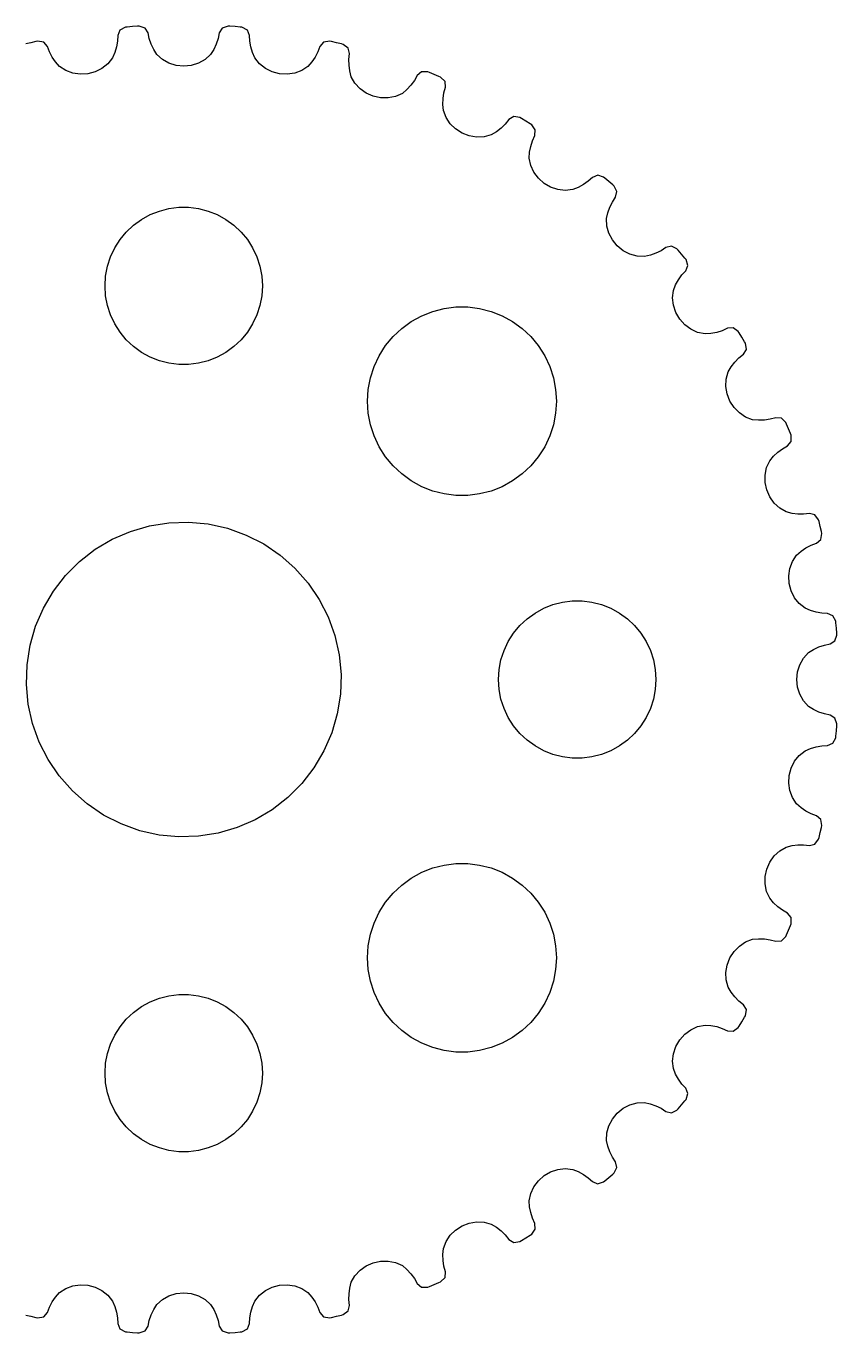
# Model space of a CAD drawing. Header units: metres. Extents: x -12.4 to 12.4, y -12.4 to 12.4.
# Drawn here: x -3 to 12.45, y -12.45 to 12.45 of the extents above; entities that cross this region are included whole.
import ezdxf

# ---------------------------------------------------------------- set-up
doc = ezdxf.new("R2010")
doc.units = ezdxf.units.M

msp = doc.modelspace()

# ---------------------------------------------------------------- linework, layer by layer
for p, q in [((-0.846939, 12.4495), (-0.881302, 12.4472)), ((-0.734589, 12.4124), (-0.846939, 12.4495)), ((0.846939, 12.4495), (0.734741, 12.4124)), ((0.881302, 12.4472), (0.846939, 12.4495)), ((-1.25708, 12.2735), (-1.26227, 12.1635)), ((-1.21602, 12.3745), (-1.25708, 12.2735)), ((-1.11101, 12.4287), (-1.21602, 12.3745)), ((-1.07671, 12.4319), (-1.11101, 12.4287)), ((-0.979034, 12.4399), (-1.07671, 12.4319)), ((-0.881302, 12.4472), (-0.979034, 12.4399)), ((-0.678375, 12.3191), (-0.734589, 12.4124)), ((-0.655991, 12.2112), (-0.678375, 12.3191)), ((-0.620392, 12.1066), (-0.655991, 12.2112)), ((0.656052, 12.2112), (0.620544, 12.1066)), ((0.678375, 12.3191), (0.656052, 12.2112)), ((0.734741, 12.4124), (0.678375, 12.3191)), ((0.979034, 12.4399), (0.881302, 12.4472)), ((1.07671, 12.4319), (0.979034, 12.4399)), ((1.11101, 12.4287), (1.07671, 12.4319)), ((1.21616, 12.3745), (1.11101, 12.4287)), ((1.25708, 12.2735), (1.21616, 12.3745)), ((1.26231, 12.1635), (1.25708, 12.2735)), ((-2.91301, 12.1336), (-3.00822, 12.1104)), ((-2.81763, 12.1561), (-2.91301, 12.1336)), ((-2.78404, 12.1638), (-2.81763, 12.1561)), ((-2.66728, 12.1447), (-2.78404, 12.1638)), ((-2.59717, 12.0613), (-2.66728, 12.1447)), ((-2.55817, 11.9582), (-2.59717, 12.0613)), ((-2.50664, 11.8604), (-2.55817, 11.9582)), ((-1.28096, 12.0546), (-1.31281, 11.9476)), ((-1.26227, 12.1635), (-1.28096, 12.0546)), ((-0.572189, 12.0059), (-0.620392, 12.1066)), ((-0.511993, 11.9099), (-0.572189, 12.0059)), ((0.572357, 12.0059), (0.511993, 11.9099)), ((0.620544, 12.1066), (0.572357, 12.0059)), ((1.28111, 12.0546), (1.26231, 12.1635)), ((1.31297, 11.9476), (1.28111, 12.0546)), ((2.55823, 11.9582), (2.50679, 11.8604)), ((2.59717, 12.0613), (2.55823, 11.9582)), ((2.66742, 12.1446), (2.59717, 12.0613)), ((2.78404, 12.1638), (2.66742, 12.1446)), ((2.81763, 12.1561), (2.78404, 12.1638)), ((2.91301, 12.1336), (2.81763, 12.1561)), ((3.00822, 12.1104), (2.91301, 12.1336)), ((3.04161, 12.1019), (3.00822, 12.1104)), ((3.13699, 12.0319), (3.04161, 12.1019)), ((3.16162, 11.9258), (3.13699, 12.0319)), ((-2.44327, 11.7685), (-2.50664, 11.8604)), ((-2.3688, 11.6831), (-2.44327, 11.7685)), ((-1.44673, 11.7308), (-1.55872, 11.6418)), ((-1.35741, 11.8433), (-1.44673, 11.7308)), ((-1.31281, 11.9476), (-1.35741, 11.8433)), ((-0.406158, 11.8127), (-0.511993, 11.9099)), ((-0.281647, 11.7423), (-0.406158, 11.8127)), ((-0.144287, 11.6996), (-0.281647, 11.7423)), ((0.281647, 11.7423), (0.144287, 11.6996)), ((0.406158, 11.8127), (0.281647, 11.7423)), ((0.511993, 11.9099), (0.406158, 11.8127)), ((1.35741, 11.8433), (1.31297, 11.9476)), ((1.44673, 11.7308), (1.35741, 11.8433)), ((1.55872, 11.6418), (1.44673, 11.7308)), ((2.44344, 11.7685), (2.3688, 11.6831)), ((2.50679, 11.8604), (2.44344, 11.7685)), ((3.14957, 11.8163), (3.16162, 11.9258)), ((3.15109, 11.7057), (3.14957, 11.8163)), ((3.16582, 11.5951), (3.15109, 11.7057)), ((-2.24907, 11.6037), (-2.3688, 11.6831)), ((-2.11508, 11.5537), (-2.24907, 11.6037)), ((-1.97273, 11.533), (-2.11508, 11.5537)), ((-1.82796, 11.5413), (-1.97273, 11.533)), ((-1.6877, 11.5781), (-1.82796, 11.5413)), ((-1.55872, 11.6418), (-1.6877, 11.5781)), ((0, 11.6852), (-0.144287, 11.6996)), ((0.144287, 11.6996), (0, 11.6852)), ((1.6877, 11.5781), (1.55872, 11.6418)), ((1.82796, 11.5413), (1.6877, 11.5781)), ((1.97273, 11.533), (1.82796, 11.5413)), ((2.11508, 11.5537), (1.97273, 11.533)), ((2.24907, 11.6037), (2.11508, 11.5537)), ((2.3688, 11.6831), (2.24907, 11.6037)), ((3.19341, 11.4852), (3.16582, 11.5951)), ((3.26402, 11.36), (3.19341, 11.4852)), ((4.452, 11.5065), (4.3974, 11.4108)), ((4.53441, 11.5778), (4.452, 11.5065)), ((4.6526, 11.5785), (4.53441, 11.5778)), ((4.68457, 11.5657), (4.6526, 11.5785)), ((4.77527, 11.5285), (4.68457, 11.5657)), ((4.86566, 11.4907), (4.77527, 11.5285)), ((4.89732, 11.4771), (4.86566, 11.4907)), ((4.98058, 11.393), (4.89732, 11.4771)), ((3.3607, 11.2547), (3.26402, 11.36)), ((3.47813, 11.1716), (3.3607, 11.2547)), ((4.25436, 11.2414), (4.16728, 11.1687)), ((4.3313, 11.3223), (4.25436, 11.2414)), ((4.3974, 11.4108), (4.3313, 11.3223)), ((4.95926, 11.1781), (4.9883, 11.2844)), ((4.9883, 11.2844), (4.98058, 11.393)), ((3.6109, 11.1132), (3.47813, 11.1716)), ((3.75259, 11.0824), (3.6109, 11.1132)), ((3.89644, 11.0806), (3.75259, 11.0824)), ((4.03661, 11.109), (3.89644, 11.0806)), ((4.16728, 11.1687), (4.03661, 11.109)), ((4.9407, 10.9571), (4.94348, 11.0687)), ((4.95076, 10.8442), (4.9407, 10.9571)), ((4.94348, 11.0687), (4.95926, 11.1781)), ((5.00095, 10.7096), (4.95076, 10.8442)), ((5.07996, 10.5904), (5.00095, 10.7096)), ((6.28976, 10.726), (6.19719, 10.6684)), ((6.4066, 10.7081), (6.28976, 10.726)), ((6.43617, 10.6904), (6.4066, 10.7081)), ((5.18292, 10.4899), (5.07996, 10.5904)), ((5.30495, 10.4115), (5.18292, 10.4899)), ((6.04916, 10.5053), (5.96053, 10.4374)), ((6.12831, 10.5824), (6.04916, 10.5053)), ((6.19719, 10.6684), (6.12831, 10.5824)), ((6.51994, 10.6396), (6.43617, 10.6904)), ((6.6033, 10.588), (6.51994, 10.6396)), ((6.63245, 10.5697), (6.6033, 10.588)), ((6.70151, 10.4736), (6.63245, 10.5697)), ((6.69214, 10.3651), (6.70151, 10.4736)), ((5.44006, 10.3589), (5.30495, 10.4115)), ((5.58186, 10.3346), (5.44006, 10.3589)), ((5.72475, 10.3408), (5.58186, 10.3346)), ((5.86316, 10.3793), (5.72475, 10.3408)), ((5.96053, 10.4374), (5.86316, 10.3793)), ((6.61414, 10.1591), (6.64684, 10.2646)), ((6.64684, 10.2646), (6.69214, 10.3651)), ((6.58621, 9.93622), (6.59395, 10.0493)), ((6.59395, 10.0493), (6.61414, 10.1591)), ((6.61473, 9.79541), (6.58621, 9.93622)), ((6.6741, 9.6653), (6.61473, 9.79541)), ((6.7601, 9.54997), (6.6741, 9.6653)), ((6.86835, 9.45348), (6.7601, 9.54997)), ((7.70831, 9.49344), (7.61809, 9.42964)), ((7.78981, 9.5676), (7.70831, 9.49344)), ((7.89024, 9.60997), (7.78981, 9.5676)), ((8.00284, 9.57405), (7.89024, 9.60997)), ((8.02928, 9.552), (8.00284, 9.57405)), ((8.10406, 9.48863), (8.02928, 9.552)), ((8.17833, 9.4247), (8.10406, 9.48863)), ((6.99358, 9.38034), (6.86835, 9.45348)), ((7.12982, 9.3342), (6.99358, 9.38034)), ((7.27193, 9.31793), (7.12982, 9.3342)), ((7.41466, 9.33434), (7.27193, 9.31793)), ((7.51991, 9.37651), (7.41466, 9.33434)), ((7.61809, 9.42964), (7.51991, 9.37651)), ((8.20425, 9.40202), (8.17833, 9.4247)), ((8.25745, 9.29633), (8.20425, 9.40202)), ((8.23122, 9.1906), (8.25745, 9.29633)), ((-0.463516, 8.92657), (-0.281067, 8.97342)), ((-0.281067, 8.97342), (-0.094177, 8.99704)), ((-0.094177, 8.99704), (0.094177, 8.99704)), ((0.094177, 8.99704), (0.281067, 8.97342)), ((0.281067, 8.97342), (0.463516, 8.92657)), ((8.08481, 8.89401), (8.12193, 8.9993)), ((8.12193, 8.9993), (8.17075, 9.09848)), ((8.17075, 9.09848), (8.23122, 9.1906)), ((-0.956131, 8.65576), (-0.803726, 8.76648)), ((-0.803726, 8.76648), (-0.638657, 8.85724)), ((-0.638657, 8.85724), (-0.463516, 8.92657)), ((0.463516, 8.92657), (0.638657, 8.85724)), ((0.638657, 8.85724), (0.803726, 8.76648)), ((0.803726, 8.76648), (0.956131, 8.65576)), ((8.05949, 8.78358), (8.08481, 8.89401)), ((8.06563, 8.64003), (8.05949, 8.78358)), ((-1.21352, 8.38167), (-1.09344, 8.52681)), ((-1.09344, 8.52681), (-0.956131, 8.65576)), ((0.956131, 8.65576), (1.09344, 8.52681)), ((1.09344, 8.52681), (1.21352, 8.38167)), ((8.10393, 8.50224), (8.06563, 8.64003)), ((8.17082, 8.37488), (8.10393, 8.50224)), ((-1.39465, 8.05219), (-1.31445, 8.22263)), ((-1.31445, 8.22263), (-1.21352, 8.38167)), ((1.21352, 8.38167), (1.31445, 8.22263)), ((1.31445, 8.22263), (1.39465, 8.05219)), ((8.26263, 8.26263), (8.17082, 8.37488)), ((8.37488, 8.17082), (8.26263, 8.26263)), ((9.1906, 8.23122), (9.09851, 8.17072)), ((9.29643, 8.25734), (9.1906, 8.23122)), ((9.40202, 8.20425), (9.29643, 8.25734)), ((-1.45287, 7.87303), (-1.39465, 8.05219)), ((1.39465, 8.05219), (1.45287, 7.87303)), ((8.50224, 8.10393), (8.37488, 8.17082)), ((8.64003, 8.06563), (8.50224, 8.10393)), ((8.78358, 8.05949), (8.64003, 8.06563)), ((8.89413, 8.08469), (8.78358, 8.05949)), ((8.99942, 8.12183), (8.89413, 8.08469)), ((9.09851, 8.17072), (8.99942, 8.12183)), ((9.4247, 8.17833), (9.40202, 8.20425)), ((9.48863, 8.10406), (9.4247, 8.17833)), ((9.552, 8.02928), (9.48863, 8.10406)), ((9.57405, 8.00284), (9.552, 8.02928)), ((9.61005, 7.89012), (9.57405, 8.00284)), ((-1.48816, 7.68799), (-1.45287, 7.87303)), ((1.45287, 7.87303), (1.48816, 7.68799)), ((9.49347, 7.70827), (9.5676, 7.78981)), ((9.5676, 7.78981), (9.61005, 7.89012)), ((-1.5, 7.5), (-1.48816, 7.68799)), ((-1.48816, 7.312), (-1.5, 7.5)), ((1.48816, 7.68799), (1.5, 7.5)), ((1.5, 7.5), (1.48816, 7.312)), ((9.33434, 7.41466), (9.37662, 7.51978)), ((9.37662, 7.51978), (9.42973, 7.61795)), ((9.42973, 7.61795), (9.49347, 7.70827)), ((-1.45287, 7.12695), (-1.48816, 7.312)), ((1.48816, 7.312), (1.45287, 7.12695)), ((9.31793, 7.27193), (9.33434, 7.41466)), ((9.3342, 7.12982), (9.31793, 7.27193)), ((-1.39465, 6.9478), (-1.45287, 7.12695)), ((1.45287, 7.12695), (1.39465, 6.9478)), ((4.53659, 6.93169), (4.74677, 7.01489)), ((4.74677, 7.01489), (4.96571, 7.07111)), ((4.96571, 7.07111), (5.18997, 7.09944)), ((5.18997, 7.09944), (5.41602, 7.09944)), ((5.41602, 7.09944), (5.64027, 7.07111)), ((5.64027, 7.07111), (5.85922, 7.01489)), ((5.85922, 7.01489), (6.0694, 6.93169)), ((9.38034, 6.99358), (9.3342, 7.12982)), ((9.45348, 6.86835), (9.38034, 6.99358)), ((-1.31445, 6.77736), (-1.39465, 6.9478)), ((-1.21352, 6.61832), (-1.31445, 6.77736)), ((1.31445, 6.77736), (1.21352, 6.61832)), ((1.39465, 6.9478), (1.31445, 6.77736)), ((4.15562, 6.68991), (4.3385, 6.82278)), ((4.3385, 6.82278), (4.53659, 6.93169)), ((6.0694, 6.93169), (6.26749, 6.82278)), ((6.26749, 6.82278), (6.45035, 6.68991)), ((9.54997, 6.7601), (9.45348, 6.86835)), ((9.6653, 6.6741), (9.54997, 6.7601)), ((-1.09344, 6.47318), (-1.21352, 6.61832)), ((1.21352, 6.61832), (1.09344, 6.47318)), ((3.84676, 6.36101), (3.99084, 6.53517)), ((3.99084, 6.53517), (4.15562, 6.68991)), ((6.45035, 6.68991), (6.61514, 6.53517)), ((6.61514, 6.53517), (6.75922, 6.36101)), ((9.79541, 6.61473), (9.6653, 6.6741)), ((9.93622, 6.58621), (9.79541, 6.61473)), ((10.0494, 6.59381), (9.93622, 6.58621)), ((10.1591, 6.61401), (10.0494, 6.59381)), ((10.2647, 6.64679), (10.1591, 6.61401)), ((10.3651, 6.69214), (10.2647, 6.64679)), ((10.4737, 6.7014), (10.3651, 6.69214)), ((10.5697, 6.63245), (10.4737, 6.7014)), ((10.588, 6.6033), (10.5697, 6.63245)), ((10.6396, 6.51994), (10.588, 6.6033)), ((10.6904, 6.43617), (10.6396, 6.51994)), ((-0.956131, 6.34422), (-1.09344, 6.47318)), ((-0.803726, 6.23351), (-0.956131, 6.34422)), ((-0.638657, 6.14275), (-0.803726, 6.23351)), ((0.803726, 6.23351), (0.638657, 6.14275)), ((0.956131, 6.34422), (0.803726, 6.23351)), ((1.09344, 6.47318), (0.956131, 6.34422)), ((3.72565, 6.17015), (3.84676, 6.36101)), ((6.75922, 6.36101), (6.88034, 6.17015)), ((10.6684, 6.19719), (10.726, 6.28964)), ((10.7081, 6.4066), (10.6904, 6.43617)), ((10.726, 6.28964), (10.7081, 6.4066)), ((-0.463516, 6.07341), (-0.638657, 6.14275)), ((-0.281067, 6.02657), (-0.463516, 6.07341)), ((-0.094177, 6.00294), (-0.281067, 6.02657)), ((0.094177, 6.00294), (-0.094177, 6.00294)), ((0.281067, 6.02657), (0.094177, 6.00294)), ((0.463516, 6.07341), (0.281067, 6.02657)), ((0.638657, 6.14275), (0.463516, 6.07341)), ((3.62939, 5.96562), (3.72565, 6.17015)), ((6.88034, 6.17015), (6.97659, 5.96562)), ((10.4375, 5.96037), (10.5054, 6.04903)), ((10.5054, 6.04903), (10.5824, 6.12827)), ((10.5824, 6.12827), (10.6684, 6.19719)), ((3.51718, 5.52859), (3.55954, 5.75064)), ((3.55954, 5.75064), (3.62939, 5.96562)), ((6.97659, 5.96562), (7.04645, 5.75064)), ((7.04645, 5.75064), (7.08879, 5.52859)), ((10.3408, 5.72475), (10.3793, 5.86316)), ((10.3793, 5.86316), (10.4375, 5.96037)), ((3.50299, 5.30299), (3.51718, 5.52859)), ((7.08879, 5.52859), (7.103, 5.30299)), ((10.3346, 5.58186), (10.3408, 5.72475)), ((10.3589, 5.44006), (10.3346, 5.58186)), ((3.51718, 5.07739), (3.50299, 5.30299)), ((7.103, 5.30299), (7.08879, 5.07739)), ((10.4115, 5.30495), (10.3589, 5.44006)), ((10.4899, 5.18292), (10.4115, 5.30495)), ((3.55954, 4.85535), (3.51718, 5.07739)), ((7.08879, 5.07739), (7.04645, 4.85535)), ((10.5904, 5.07996), (10.4899, 5.18292)), ((10.7096, 5.00095), (10.5904, 5.07996)), ((10.8442, 4.95076), (10.7096, 5.00095)), ((11.2844, 4.9883), (11.1781, 4.95921)), ((11.3931, 4.98044), (11.2844, 4.9883)), ((11.4771, 4.89732), (11.3931, 4.98044)), ((3.62939, 4.64037), (3.55954, 4.85535)), ((7.04645, 4.85535), (6.97659, 4.64037)), ((10.9571, 4.94055), (10.8442, 4.95076)), ((11.0687, 4.94334), (10.9571, 4.94055)), ((11.1781, 4.95921), (11.0687, 4.94334)), ((11.4907, 4.86566), (11.4771, 4.89732)), ((11.5285, 4.77527), (11.4907, 4.86566)), ((11.5657, 4.68457), (11.5285, 4.77527)), ((3.72565, 4.43584), (3.62939, 4.64037)), ((6.97659, 4.64037), (6.88034, 4.43584)), ((11.5065, 4.452), (11.5779, 4.53429)), ((11.5785, 4.6526), (11.5657, 4.68457)), ((11.5779, 4.53429), (11.5785, 4.6526)), ((3.84676, 4.24498), (3.72565, 4.43584)), ((3.99084, 4.0708), (3.84676, 4.24498)), ((6.75922, 4.24498), (6.61514, 4.0708)), ((6.88034, 4.43584), (6.75922, 4.24498)), ((11.1687, 4.16728), (11.2414, 4.2542)), ((11.2414, 4.2542), (11.3223, 4.33116)), ((11.3223, 4.33116), (11.4108, 4.39735)), ((11.4108, 4.39735), (11.5065, 4.452)), ((4.15562, 3.91606), (3.99084, 4.0708)), ((6.61514, 4.0708), (6.45035, 3.91606)), ((11.0806, 3.89644), (11.109, 4.03661)), ((11.109, 4.03661), (11.1687, 4.16728)), ((4.3385, 3.7832), (4.15562, 3.91606)), ((4.53659, 3.6743), (4.3385, 3.7832)), ((6.26749, 3.7832), (6.0694, 3.6743)), ((6.45035, 3.91606), (6.26749, 3.7832)), ((11.0824, 3.75259), (11.0806, 3.89644)), ((11.1132, 3.6109), (11.0824, 3.75259)), ((4.74677, 3.59109), (4.53659, 3.6743)), ((4.96571, 3.53488), (4.74677, 3.59109)), ((5.18997, 3.50655), (4.96571, 3.53488)), ((5.41602, 3.50655), (5.18997, 3.50655)), ((5.64027, 3.53488), (5.41602, 3.50655)), ((5.85922, 3.59109), (5.64027, 3.53488)), ((6.0694, 3.6743), (5.85922, 3.59109)), ((11.1716, 3.47813), (11.1132, 3.6109)), ((11.2547, 3.3607), (11.1716, 3.47813)), ((11.36, 3.26402), (11.2547, 3.3607)), ((11.4852, 3.19341), (11.36, 3.26402)), ((-0.282318, 2.98668), (0.094223, 2.9985)), ((0.094223, 2.9985), (0.469299, 2.96306)), ((11.5951, 3.16565), (11.4852, 3.19341)), ((11.7058, 3.15094), (11.5951, 3.16565)), ((11.8163, 3.14952), (11.7058, 3.15094)), ((11.9258, 3.16162), (11.8163, 3.14952)), ((12.0319, 3.13686), (11.9258, 3.16162)), ((12.1019, 3.04161), (12.0319, 3.13686)), ((12.1104, 3.00822), (12.1019, 3.04161)), ((12.1336, 2.91301), (12.1104, 3.00822)), ((-1.36197, 2.673), (-1.0162, 2.82263)), ((-1.0162, 2.82263), (-0.654419, 2.92773)), ((-0.654419, 2.92773), (-0.282318, 2.98668)), ((0.469299, 2.96306), (0.83696, 2.88087)), ((0.83696, 2.88087), (1.19144, 2.75325)), ((1.19144, 2.75325), (1.52711, 2.58221)), ((12.1561, 2.81763), (12.1336, 2.91301)), ((12.1447, 2.66728), (12.1638, 2.78404)), ((12.1638, 2.78404), (12.1561, 2.81763)), ((-1.68625, 2.48123), (-1.36197, 2.673)), ((1.52711, 2.58221), (1.83871, 2.37045)), ((11.7685, 2.44327), (11.8604, 2.50664)), ((11.8604, 2.50664), (11.9582, 2.55817)), ((11.9582, 2.55817), (12.0613, 2.59717)), ((12.0613, 2.59717), (12.1447, 2.66728)), ((-2.25032, 1.98393), (-1.98393, 2.25032)), ((-1.98393, 2.25032), (-1.68625, 2.48123)), ((1.83871, 2.37045), (2.12131, 2.12131)), ((11.5537, 2.11508), (11.6037, 2.24907)), ((11.6037, 2.24907), (11.6831, 2.3688)), ((11.6831, 2.3688), (11.7685, 2.44327)), ((2.12131, 2.12131), (2.37045, 1.83871)), ((11.533, 1.97273), (11.5537, 2.11508)), ((-2.48123, 1.68625), (-2.25032, 1.98393)), ((2.37045, 1.83871), (2.58221, 1.52711)), ((11.5413, 1.82796), (11.533, 1.97273)), ((11.5781, 1.6877), (11.5413, 1.82796)), ((-2.673, 1.36197), (-2.48123, 1.68625)), ((2.58221, 1.52711), (2.75325, 1.19144)), ((7.21892, 1.47342), (7.40581, 1.49704)), ((7.40581, 1.49704), (7.59418, 1.49704)), ((7.59418, 1.49704), (7.78107, 1.47342)), ((11.6418, 1.55872), (11.5781, 1.6877)), ((11.7308, 1.44673), (11.6418, 1.55872)), ((-2.82263, 1.0162), (-2.673, 1.36197)), ((6.54385, 1.15576), (6.69626, 1.26648)), ((6.69626, 1.26648), (6.86133, 1.35724)), ((6.86133, 1.35724), (7.03647, 1.42657)), ((7.03647, 1.42657), (7.21892, 1.47342)), ((7.78107, 1.47342), (7.96352, 1.42657)), ((7.96352, 1.42657), (8.13866, 1.35724)), ((8.13866, 1.35724), (8.30373, 1.26648)), ((8.30373, 1.26648), (8.45613, 1.15576)), ((11.8433, 1.35741), (11.7308, 1.44673)), ((11.9476, 1.31281), (11.8433, 1.35741)), ((12.0546, 1.28096), (11.9476, 1.31281)), ((12.1635, 1.26227), (12.0546, 1.28096)), ((12.2735, 1.25708), (12.1635, 1.26227)), ((12.3745, 1.21602), (12.2735, 1.25708)), ((-2.92773, 0.654419), (-2.82263, 1.0162)), ((2.75325, 1.19144), (2.88087, 0.83696)), ((6.28647, 0.881668), (6.40654, 1.02681)), ((6.40654, 1.02681), (6.54385, 1.15576)), ((8.45613, 1.15576), (8.59344, 1.02681)), ((8.59344, 1.02681), (8.71352, 0.881668)), ((12.4287, 1.11101), (12.3745, 1.21602)), ((12.4319, 1.07671), (12.4287, 1.11101)), ((12.4399, 0.979034), (12.4319, 1.07671)), ((2.88087, 0.83696), (2.96306, 0.469299)), ((6.18553, 0.722626), (6.28647, 0.881668)), ((8.71352, 0.881668), (8.81445, 0.722626)), ((12.4124, 0.734589), (12.4495, 0.846939)), ((12.4472, 0.881302), (12.4399, 0.979034)), ((12.4495, 0.846939), (12.4472, 0.881302)), ((-2.98668, 0.282318), (-2.92773, 0.654419)), ((6.04712, 0.373032), (6.10533, 0.552185)), ((6.10533, 0.552185), (6.18553, 0.722626)), ((8.81445, 0.722626), (8.89465, 0.552185)), ((8.89465, 0.552185), (8.95287, 0.373032)), ((11.8127, 0.406158), (11.9099, 0.511993)), ((11.9099, 0.511993), (12.0059, 0.572189)), ((12.0059, 0.572189), (12.1066, 0.620392)), ((12.1066, 0.620392), (12.2112, 0.655991)), ((12.2112, 0.655991), (12.3191, 0.678375)), ((12.3191, 0.678375), (12.4124, 0.734589)), ((-2.9985, -0.094223), (-2.98668, 0.282318)), ((2.96306, 0.469299), (2.9985, 0.094223)), ((6.01183, 0.187988), (6.04712, 0.373032)), ((8.95287, 0.373032), (8.98816, 0.187988)), ((11.6996, 0.144287), (11.7423, 0.281647)), ((11.7423, 0.281647), (11.8127, 0.406158)), ((2.9985, 0.094223), (2.98668, -0.282318)), ((6, 0), (6.01183, 0.187988)), ((6.01183, -0.187988), (6, 0)), ((8.98816, 0.187988), (9, 0)), ((9, 0), (8.98816, -0.187988)), ((11.6852, 0), (11.6996, 0.144287)), ((11.6996, -0.144287), (11.6852, 0)), ((-2.96306, -0.469299), (-2.9985, -0.094223)), ((6.04712, -0.373032), (6.01183, -0.187988)), ((8.98816, -0.187988), (8.95287, -0.373032)), ((11.7423, -0.281647), (11.6996, -0.144287)), ((-2.88087, -0.83696), (-2.96306, -0.469299)), ((2.98668, -0.282318), (2.92773, -0.654419)), ((6.10533, -0.552185), (6.04712, -0.373032)), ((8.95287, -0.373032), (8.89465, -0.552185)), ((11.8127, -0.406158), (11.7423, -0.281647)), ((11.9099, -0.511993), (11.8127, -0.406158)), ((2.92773, -0.654419), (2.82263, -1.0162)), ((6.18553, -0.722626), (6.10533, -0.552185)), ((6.28647, -0.881668), (6.18553, -0.722626)), ((8.81445, -0.722626), (8.71352, -0.881668)), ((8.89465, -0.552185), (8.81445, -0.722626)), ((12.0059, -0.572357), (11.9099, -0.511993)), ((12.1066, -0.620544), (12.0059, -0.572357)), ((12.2112, -0.656052), (12.1066, -0.620544)), ((12.3191, -0.678375), (12.2112, -0.656052)), ((12.4124, -0.734741), (12.3191, -0.678375)), ((12.4495, -0.846939), (12.4124, -0.734741)), ((-2.75325, -1.19144), (-2.88087, -0.83696)), ((6.40654, -1.02681), (6.28647, -0.881668)), ((8.71352, -0.881668), (8.59344, -1.02681)), ((12.4319, -1.07671), (12.4399, -0.979034)), ((12.4399, -0.979034), (12.4472, -0.881302)), ((12.4472, -0.881302), (12.4495, -0.846939)), ((-2.58221, -1.52711), (-2.75325, -1.19144)), ((2.82263, -1.0162), (2.673, -1.36197)), ((6.54385, -1.15576), (6.40654, -1.02681)), ((6.69626, -1.26648), (6.54385, -1.15576)), ((8.45613, -1.15576), (8.30373, -1.26648)), ((8.59344, -1.02681), (8.45613, -1.15576)), ((12.2735, -1.25708), (12.3745, -1.21616)), ((12.3745, -1.21616), (12.4287, -1.11101)), ((12.4287, -1.11101), (12.4319, -1.07671)), ((2.673, -1.36197), (2.48123, -1.68625)), ((6.86133, -1.35724), (6.69626, -1.26648)), ((7.03647, -1.42657), (6.86133, -1.35724)), ((7.21892, -1.47342), (7.03647, -1.42657)), ((7.40581, -1.49704), (7.21892, -1.47342)), ((7.78107, -1.47342), (7.59418, -1.49704)), ((7.96352, -1.42657), (7.78107, -1.47342)), ((8.13866, -1.35724), (7.96352, -1.42657)), ((8.30373, -1.26648), (8.13866, -1.35724)), ((11.6418, -1.55872), (11.7308, -1.44673)), ((11.7308, -1.44673), (11.8433, -1.35741)), ((11.8433, -1.35741), (11.9476, -1.31297)), ((11.9476, -1.31297), (12.0546, -1.28111)), ((12.0546, -1.28111), (12.1635, -1.26231)), ((12.1635, -1.26231), (12.2735, -1.25708)), ((-2.37045, -1.83871), (-2.58221, -1.52711)), ((2.48123, -1.68625), (2.25032, -1.98393)), ((7.59418, -1.49704), (7.40581, -1.49704)), ((11.5413, -1.82796), (11.5781, -1.6877)), ((11.5781, -1.6877), (11.6418, -1.55872)), ((-2.12131, -2.12131), (-2.37045, -1.83871)), ((2.25032, -1.98393), (1.98393, -2.25032)), ((11.533, -1.97273), (11.5413, -1.82796)), ((11.5537, -2.11508), (11.533, -1.97273)), ((-1.83871, -2.37045), (-2.12131, -2.12131)), ((11.6037, -2.24907), (11.5537, -2.11508)), ((-1.52711, -2.58221), (-1.83871, -2.37045)), ((1.68625, -2.48123), (1.36197, -2.673)), ((1.98393, -2.25032), (1.68625, -2.48123)), ((11.6831, -2.3688), (11.6037, -2.24907)), ((11.7685, -2.44344), (11.6831, -2.3688)), ((11.8604, -2.50679), (11.7685, -2.44344)), ((-1.19144, -2.75325), (-1.52711, -2.58221)), ((1.36197, -2.673), (1.0162, -2.82263)), ((11.9582, -2.55823), (11.8604, -2.50679)), ((12.0613, -2.59717), (11.9582, -2.55823)), ((12.1446, -2.66742), (12.0613, -2.59717)), ((12.1638, -2.78404), (12.1446, -2.66742)), ((-0.83696, -2.88087), (-1.19144, -2.75325)), ((-0.469299, -2.96306), (-0.83696, -2.88087)), ((-0.094223, -2.9985), (-0.469299, -2.96306)), ((0.282318, -2.98668), (-0.094223, -2.9985)), ((0.654419, -2.92773), (0.282318, -2.98668)), ((1.0162, -2.82263), (0.654419, -2.92773)), ((12.1104, -3.00822), (12.1336, -2.91301)), ((12.1336, -2.91301), (12.1561, -2.81763)), ((12.1561, -2.81763), (12.1638, -2.78404)), ((11.36, -3.26402), (11.4852, -3.19341)), ((11.4852, -3.19341), (11.5951, -3.16582)), ((11.5951, -3.16582), (11.7057, -3.15109)), ((11.7057, -3.15109), (11.8163, -3.14957)), ((11.8163, -3.14957), (11.9258, -3.16162)), ((11.9258, -3.16162), (12.0319, -3.13699)), ((12.0319, -3.13699), (12.1019, -3.04161)), ((12.1019, -3.04161), (12.1104, -3.00822)), ((11.1132, -3.6109), (11.1716, -3.47813)), ((11.1716, -3.47813), (11.2547, -3.3607)), ((11.2547, -3.3607), (11.36, -3.26402)), ((4.3385, -3.7832), (4.53659, -3.6743)), ((4.53659, -3.6743), (4.74677, -3.59109)), ((4.74677, -3.59109), (4.96571, -3.53488)), ((4.96571, -3.53488), (5.18997, -3.50655)), ((5.18997, -3.50655), (5.41602, -3.50655)), ((5.41602, -3.50655), (5.64027, -3.53488)), ((5.64027, -3.53488), (5.85922, -3.59109)), ((5.85922, -3.59109), (6.0694, -3.6743)), ((6.0694, -3.6743), (6.26749, -3.7832)), ((11.0824, -3.75259), (11.1132, -3.6109)), ((3.99084, -4.0708), (4.15562, -3.91606)), ((4.15562, -3.91606), (4.3385, -3.7832)), ((6.26749, -3.7832), (6.45035, -3.91606)), ((6.45035, -3.91606), (6.61514, -4.0708)), ((11.0806, -3.89644), (11.0824, -3.75259)), ((11.109, -4.03661), (11.0806, -3.89644)), ((3.84676, -4.24498), (3.99084, -4.0708)), ((6.61514, -4.0708), (6.75922, -4.24498)), ((11.1687, -4.16728), (11.109, -4.03661)), ((11.2414, -4.25436), (11.1687, -4.16728)), ((3.62939, -4.64037), (3.72565, -4.43584)), ((3.72565, -4.43584), (3.84676, -4.24498)), ((6.75922, -4.24498), (6.88034, -4.43584)), ((6.88034, -4.43584), (6.97659, -4.64037)), ((11.3223, -4.3313), (11.2414, -4.25436)), ((11.4108, -4.3974), (11.3223, -4.3313)), ((11.5065, -4.452), (11.4108, -4.3974)), ((11.5778, -4.53441), (11.5065, -4.452)), ((3.55954, -4.85535), (3.62939, -4.64037)), ((6.97659, -4.64037), (7.04645, -4.85535)), ((11.5285, -4.77527), (11.5657, -4.68457)), ((11.5657, -4.68457), (11.5785, -4.6526)), ((11.5785, -4.6526), (11.5778, -4.53441)), ((3.51718, -5.07739), (3.55954, -4.85535)), ((7.04645, -4.85535), (7.08879, -5.07739)), ((10.7096, -5.00095), (10.8442, -4.95076)), ((10.8442, -4.95076), (10.9571, -4.9407)), ((10.9571, -4.9407), (11.0687, -4.94348)), ((11.0687, -4.94348), (11.1781, -4.95926)), ((11.1781, -4.95926), (11.2844, -4.9883)), ((11.393, -4.98058), (11.4771, -4.89732)), ((11.4771, -4.89732), (11.4907, -4.86566)), ((11.4907, -4.86566), (11.5285, -4.77527)), ((3.50299, -5.30299), (3.51718, -5.07739)), ((7.08879, -5.07739), (7.103, -5.30299)), ((10.4115, -5.30495), (10.4899, -5.18292)), ((10.4899, -5.18292), (10.5904, -5.07996)), ((10.5904, -5.07996), (10.7096, -5.00095)), ((11.2844, -4.9883), (11.393, -4.98058)), ((3.51718, -5.52859), (3.50299, -5.30299)), ((7.103, -5.30299), (7.08879, -5.52859)), ((10.3346, -5.58186), (10.3589, -5.44006)), ((10.3589, -5.44006), (10.4115, -5.30495)), ((3.55954, -5.75064), (3.51718, -5.52859)), ((7.08879, -5.52859), (7.04645, -5.75064)), ((10.3408, -5.72475), (10.3346, -5.58186)), ((10.3793, -5.86316), (10.3408, -5.72475)), ((3.62939, -5.96562), (3.55954, -5.75064)), ((3.72565, -6.17015), (3.62939, -5.96562)), ((6.97659, -5.96562), (6.88034, -6.17015)), ((7.04645, -5.75064), (6.97659, -5.96562)), ((10.4374, -5.96053), (10.3793, -5.86316)), ((10.5053, -6.04916), (10.4374, -5.96053)), ((-0.803726, -6.23351), (-0.638657, -6.14275)), ((-0.638657, -6.14275), (-0.463516, -6.07341)), ((-0.463516, -6.07341), (-0.281067, -6.02657)), ((-0.281067, -6.02657), (-0.094177, -6.00294)), ((-0.094177, -6.00294), (0.094177, -6.00294)), ((0.094177, -6.00294), (0.281067, -6.02657)), ((0.281067, -6.02657), (0.463516, -6.07341)), ((0.463516, -6.07341), (0.638657, -6.14275)), ((0.638657, -6.14275), (0.803726, -6.23351)), ((3.84676, -6.36101), (3.72565, -6.17015)), ((6.88034, -6.17015), (6.75922, -6.36101)), ((10.5824, -6.12831), (10.5053, -6.04916)), ((10.6684, -6.19719), (10.5824, -6.12831)), ((10.726, -6.28976), (10.6684, -6.19719)), ((-1.21352, -6.61832), (-1.09344, -6.47318)), ((-1.09344, -6.47318), (-0.956131, -6.34422)), ((-0.956131, -6.34422), (-0.803726, -6.23351)), ((0.803726, -6.23351), (0.956131, -6.34422)), ((0.956131, -6.34422), (1.09344, -6.47318)), ((1.09344, -6.47318), (1.21352, -6.61832)), ((3.99084, -6.53517), (3.84676, -6.36101)), ((6.75922, -6.36101), (6.61514, -6.53517)), ((10.6396, -6.51994), (10.6904, -6.43617)), ((10.6904, -6.43617), (10.7081, -6.4066)), ((10.7081, -6.4066), (10.726, -6.28976)), ((-1.31445, -6.77736), (-1.21352, -6.61832)), ((1.21352, -6.61832), (1.31445, -6.77736)), ((4.15562, -6.68991), (3.99084, -6.53517)), ((4.3385, -6.82278), (4.15562, -6.68991)), ((6.45035, -6.68991), (6.26749, -6.82278)), ((6.61514, -6.53517), (6.45035, -6.68991)), ((9.54997, -6.7601), (9.6653, -6.6741)), ((9.6653, -6.6741), (9.79541, -6.61473)), ((9.79541, -6.61473), (9.93622, -6.58621)), ((9.93622, -6.58621), (10.0493, -6.59395)), ((10.0493, -6.59395), (10.1591, -6.61414)), ((10.1591, -6.61414), (10.2646, -6.64684)), ((10.2646, -6.64684), (10.3651, -6.69214)), ((10.3651, -6.69214), (10.4736, -6.70151)), ((10.4736, -6.70151), (10.5697, -6.63245)), ((10.5697, -6.63245), (10.588, -6.6033)), ((10.588, -6.6033), (10.6396, -6.51994)), ((-1.45287, -7.12695), (-1.39465, -6.9478)), ((-1.39465, -6.9478), (-1.31445, -6.77736)), ((1.31445, -6.77736), (1.39465, -6.9478)), ((1.39465, -6.9478), (1.45287, -7.12695)), ((4.53659, -6.93169), (4.3385, -6.82278)), ((4.74677, -7.01489), (4.53659, -6.93169)), ((6.0694, -6.93169), (5.85922, -7.01489)), ((6.26749, -6.82278), (6.0694, -6.93169)), ((9.38034, -6.99358), (9.45348, -6.86835)), ((9.45348, -6.86835), (9.54997, -6.7601)), ((-1.48816, -7.312), (-1.45287, -7.12695)), ((1.45287, -7.12695), (1.48816, -7.312)), ((4.96571, -7.07111), (4.74677, -7.01489)), ((5.18997, -7.09944), (4.96571, -7.07111)), ((5.41602, -7.09944), (5.18997, -7.09944)), ((5.64027, -7.07111), (5.41602, -7.09944)), ((5.85922, -7.01489), (5.64027, -7.07111)), ((9.31793, -7.27193), (9.3342, -7.12982)), ((9.3342, -7.12982), (9.38034, -6.99358)), ((-1.5, -7.5), (-1.48816, -7.312)), ((1.48816, -7.312), (1.5, -7.5)), ((9.33434, -7.41466), (9.31793, -7.27193)), ((9.37651, -7.51991), (9.33434, -7.41466)), ((-1.48816, -7.68799), (-1.5, -7.5)), ((-1.45287, -7.87303), (-1.48816, -7.68799)), ((1.48816, -7.68799), (1.45287, -7.87303)), ((1.5, -7.5), (1.48816, -7.68799)), ((9.42964, -7.61809), (9.37651, -7.51991)), ((9.49344, -7.70831), (9.42964, -7.61809)), ((9.5676, -7.78981), (9.49344, -7.70831)), ((-1.39465, -8.05219), (-1.45287, -7.87303)), ((1.45287, -7.87303), (1.39465, -8.05219)), ((9.60997, -7.89024), (9.5676, -7.78981)), ((9.57405, -8.00284), (9.60997, -7.89024)), ((-1.31445, -8.22263), (-1.39465, -8.05219)), ((1.39465, -8.05219), (1.31445, -8.22263)), ((8.26263, -8.26263), (8.37488, -8.17082)), ((8.37488, -8.17082), (8.50224, -8.10393)), ((8.50224, -8.10393), (8.64003, -8.06563)), ((8.64003, -8.06563), (8.78358, -8.05949)), ((8.78358, -8.05949), (8.89401, -8.08481)), ((8.89401, -8.08481), (8.9993, -8.12193)), ((8.9993, -8.12193), (9.09848, -8.17075)), ((9.09848, -8.17075), (9.1906, -8.23122)), ((9.29633, -8.25745), (9.40202, -8.20425)), ((9.40202, -8.20425), (9.4247, -8.17833)), ((9.4247, -8.17833), (9.48863, -8.10406)), ((9.48863, -8.10406), (9.552, -8.02928)), ((9.552, -8.02928), (9.57405, -8.00284)), ((-1.21352, -8.38167), (-1.31445, -8.22263)), ((-1.09344, -8.52681), (-1.21352, -8.38167)), ((1.21352, -8.38167), (1.09344, -8.52681)), ((1.31445, -8.22263), (1.21352, -8.38167)), ((8.10393, -8.50224), (8.17082, -8.37488)), ((8.17082, -8.37488), (8.26263, -8.26263)), ((9.1906, -8.23122), (9.29633, -8.25745)), ((-0.956131, -8.65576), (-1.09344, -8.52681)), ((-0.803726, -8.76648), (-0.956131, -8.65576)), ((0.956131, -8.65576), (0.803726, -8.76648)), ((1.09344, -8.52681), (0.956131, -8.65576)), ((8.05949, -8.78358), (8.06563, -8.64003)), ((8.06563, -8.64003), (8.10393, -8.50224)), ((-0.638657, -8.85724), (-0.803726, -8.76648)), ((-0.463516, -8.92657), (-0.638657, -8.85724)), ((-0.281067, -8.97342), (-0.463516, -8.92657)), ((0.463516, -8.92657), (0.281067, -8.97342)), ((0.638657, -8.85724), (0.463516, -8.92657)), ((0.803726, -8.76648), (0.638657, -8.85724)), ((8.08469, -8.89413), (8.05949, -8.78358)), ((8.12183, -8.99942), (8.08469, -8.89413)), ((-0.094177, -8.99704), (-0.281067, -8.97342)), ((0.094177, -8.99704), (-0.094177, -8.99704)), ((0.281067, -8.97342), (0.094177, -8.99704)), ((8.17072, -9.09851), (8.12183, -8.99942)), ((8.23122, -9.1906), (8.17072, -9.09851)), ((8.25734, -9.29643), (8.23122, -9.1906)), ((6.7601, -9.54997), (6.86835, -9.45348)), ((6.86835, -9.45348), (6.99358, -9.38034)), ((6.99358, -9.38034), (7.12982, -9.3342)), ((7.12982, -9.3342), (7.27193, -9.31793)), ((7.27193, -9.31793), (7.41466, -9.33434)), ((7.41466, -9.33434), (7.51978, -9.37662)), ((7.51978, -9.37662), (7.61795, -9.42973)), ((7.61795, -9.42973), (7.70827, -9.49347)), ((8.10406, -9.48863), (8.17833, -9.4247)), ((8.17833, -9.4247), (8.20425, -9.40202)), ((8.20425, -9.40202), (8.25734, -9.29643)), ((6.61473, -9.79541), (6.6741, -9.6653)), ((6.6741, -9.6653), (6.7601, -9.54997)), ((7.70827, -9.49347), (7.78981, -9.5676)), ((7.78981, -9.5676), (7.89012, -9.61005)), ((7.89012, -9.61005), (8.00284, -9.57405)), ((8.00284, -9.57405), (8.02928, -9.552)), ((8.02928, -9.552), (8.10406, -9.48863)), ((6.58621, -9.93622), (6.61473, -9.79541)), ((6.59381, -10.0494), (6.58621, -9.93622)), ((6.61401, -10.1591), (6.59381, -10.0494)), ((6.64679, -10.2647), (6.61401, -10.1591)), ((5.18292, -10.4899), (5.30495, -10.4115)), ((5.30495, -10.4115), (5.44006, -10.3589)), ((5.44006, -10.3589), (5.58186, -10.3346)), ((5.58186, -10.3346), (5.72475, -10.3408)), ((5.72475, -10.3408), (5.86316, -10.3793)), ((5.86316, -10.3793), (5.96037, -10.4375)), ((5.96037, -10.4375), (6.04903, -10.5054)), ((6.69214, -10.3651), (6.64679, -10.2647)), ((6.7014, -10.4737), (6.69214, -10.3651)), ((5.00095, -10.7096), (5.07996, -10.5904)), ((5.07996, -10.5904), (5.18292, -10.4899)), ((6.04903, -10.5054), (6.12827, -10.5824)), ((6.12827, -10.5824), (6.19719, -10.6684)), ((6.19719, -10.6684), (6.28964, -10.726)), ((6.4066, -10.7081), (6.43617, -10.6904)), ((6.43617, -10.6904), (6.51994, -10.6396)), ((6.51994, -10.6396), (6.6033, -10.588)), ((6.6033, -10.588), (6.63245, -10.5697)), ((6.63245, -10.5697), (6.7014, -10.4737)), ((4.94055, -10.9571), (4.95076, -10.8442)), ((4.95076, -10.8442), (5.00095, -10.7096)), ((6.28964, -10.726), (6.4066, -10.7081)), ((3.3607, -11.2547), (3.47813, -11.1716)), ((3.47813, -11.1716), (3.6109, -11.1132)), ((3.6109, -11.1132), (3.75259, -11.0824)), ((3.75259, -11.0824), (3.89644, -11.0806)), ((3.89644, -11.0806), (4.03661, -11.109)), ((4.03661, -11.109), (4.16728, -11.1687)), ((4.16728, -11.1687), (4.2542, -11.2414)), ((4.94334, -11.0687), (4.94055, -10.9571)), ((4.95921, -11.1781), (4.94334, -11.0687)), ((4.9883, -11.2844), (4.95921, -11.1781)), ((3.19341, -11.4852), (3.26402, -11.36)), ((3.26402, -11.36), (3.3607, -11.2547)), ((4.2542, -11.2414), (4.33116, -11.3223)), ((4.33116, -11.3223), (4.39735, -11.4108)), ((4.39735, -11.4108), (4.452, -11.5065)), ((4.89732, -11.4771), (4.98044, -11.3931)), ((4.98044, -11.3931), (4.9883, -11.2844)), ((-2.44344, -11.7685), (-2.3688, -11.6831)), ((-2.3688, -11.6831), (-2.24907, -11.6037)), ((-2.24907, -11.6037), (-2.11508, -11.5537)), ((-2.11508, -11.5537), (-1.97273, -11.533)), ((-1.97273, -11.533), (-1.82796, -11.5413)), ((-1.82796, -11.5413), (-1.6877, -11.5781)), ((-1.6877, -11.5781), (-1.55872, -11.6418)), ((-1.55872, -11.6418), (-1.44673, -11.7308)), ((-0.281647, -11.7423), (-0.144287, -11.6996)), ((-0.144287, -11.6996), (0, -11.6852)), ((0, -11.6852), (0.144287, -11.6996)), ((0.144287, -11.6996), (0.281647, -11.7423)), ((1.44673, -11.7308), (1.55872, -11.6418)), ((1.55872, -11.6418), (1.6877, -11.5781)), ((1.6877, -11.5781), (1.82796, -11.5413)), ((1.82796, -11.5413), (1.97273, -11.533)), ((1.97273, -11.533), (2.11508, -11.5537)), ((2.11508, -11.5537), (2.24907, -11.6037)), ((2.24907, -11.6037), (2.3688, -11.6831)), ((2.3688, -11.6831), (2.44327, -11.7685)), ((3.15094, -11.7058), (3.16565, -11.5951)), ((3.16565, -11.5951), (3.19341, -11.4852)), ((4.452, -11.5065), (4.53429, -11.5779)), ((4.53429, -11.5779), (4.6526, -11.5785)), ((4.6526, -11.5785), (4.68457, -11.5657)), ((4.68457, -11.5657), (4.77527, -11.5285)), ((4.77527, -11.5285), (4.86566, -11.4907)), ((4.86566, -11.4907), (4.89732, -11.4771)), ((-2.55823, -11.9582), (-2.50679, -11.8604)), ((-2.50679, -11.8604), (-2.44344, -11.7685)), ((-1.44673, -11.7308), (-1.35741, -11.8433)), ((-1.35741, -11.8433), (-1.31297, -11.9476)), ((-1.31297, -11.9476), (-1.28111, -12.0546)), ((-0.572357, -12.0059), (-0.511993, -11.9099)), ((-0.511993, -11.9099), (-0.406158, -11.8127)), ((-0.406158, -11.8127), (-0.281647, -11.7423)), ((0.281647, -11.7423), (0.406158, -11.8127)), ((0.406158, -11.8127), (0.511993, -11.9099)), ((0.511993, -11.9099), (0.572189, -12.0059)), ((1.28096, -12.0546), (1.31281, -11.9476)), ((1.31281, -11.9476), (1.35741, -11.8433)), ((1.35741, -11.8433), (1.44673, -11.7308)), ((2.44327, -11.7685), (2.50664, -11.8604)), ((2.50664, -11.8604), (2.55817, -11.9582)), ((3.13686, -12.0319), (3.16162, -11.9258)), ((3.14952, -11.8163), (3.15094, -11.7058)), ((3.16162, -11.9258), (3.14952, -11.8163)), ((-3.00822, -12.1104), (-2.91301, -12.1336)), ((-2.91301, -12.1336), (-2.81763, -12.1561)), ((-2.81763, -12.1561), (-2.78404, -12.1638)), ((-2.78404, -12.1638), (-2.66742, -12.1446)), ((-2.66742, -12.1446), (-2.59717, -12.0613)), ((-2.59717, -12.0613), (-2.55823, -11.9582)), ((-1.28111, -12.0546), (-1.26231, -12.1635)), ((-1.26231, -12.1635), (-1.25708, -12.2735)), ((-0.656052, -12.2112), (-0.620544, -12.1066)), ((-0.620544, -12.1066), (-0.572357, -12.0059)), ((0.572189, -12.0059), (0.620392, -12.1066)), ((0.620392, -12.1066), (0.655991, -12.2112)), ((1.25708, -12.2735), (1.26227, -12.1635)), ((1.26227, -12.1635), (1.28096, -12.0546)), ((2.55817, -11.9582), (2.59717, -12.0613)), ((2.59717, -12.0613), (2.66728, -12.1447)), ((2.66728, -12.1447), (2.78404, -12.1638)), ((2.78404, -12.1638), (2.81763, -12.1561)), ((2.81763, -12.1561), (2.91301, -12.1336)), ((2.91301, -12.1336), (3.00822, -12.1104)), ((3.00822, -12.1104), (3.04161, -12.1019)), ((3.04161, -12.1019), (3.13686, -12.0319)), ((-1.25708, -12.2735), (-1.21616, -12.3745)), ((-1.21616, -12.3745), (-1.11101, -12.4287)), ((-1.11101, -12.4287), (-1.07671, -12.4319)), ((-1.07671, -12.4319), (-0.979034, -12.4399)), ((-0.979034, -12.4399), (-0.881302, -12.4472)), ((-0.881302, -12.4472), (-0.846939, -12.4495)), ((-0.846939, -12.4495), (-0.734741, -12.4124)), ((-0.734741, -12.4124), (-0.678375, -12.3191)), ((-0.678375, -12.3191), (-0.656052, -12.2112)), ((0.655991, -12.2112), (0.678375, -12.3191)), ((0.678375, -12.3191), (0.734589, -12.4124)), ((0.734589, -12.4124), (0.846939, -12.4495)), ((0.846939, -12.4495), (0.881302, -12.4472)), ((0.881302, -12.4472), (0.979034, -12.4399)), ((0.979034, -12.4399), (1.07671, -12.4319)), ((1.07671, -12.4319), (1.11101, -12.4287)), ((1.11101, -12.4287), (1.21602, -12.3745)), ((1.21602, -12.3745), (1.25708, -12.2735))]:
    msp.add_line(p, q)

doc.saveas('drawing.dxf')
